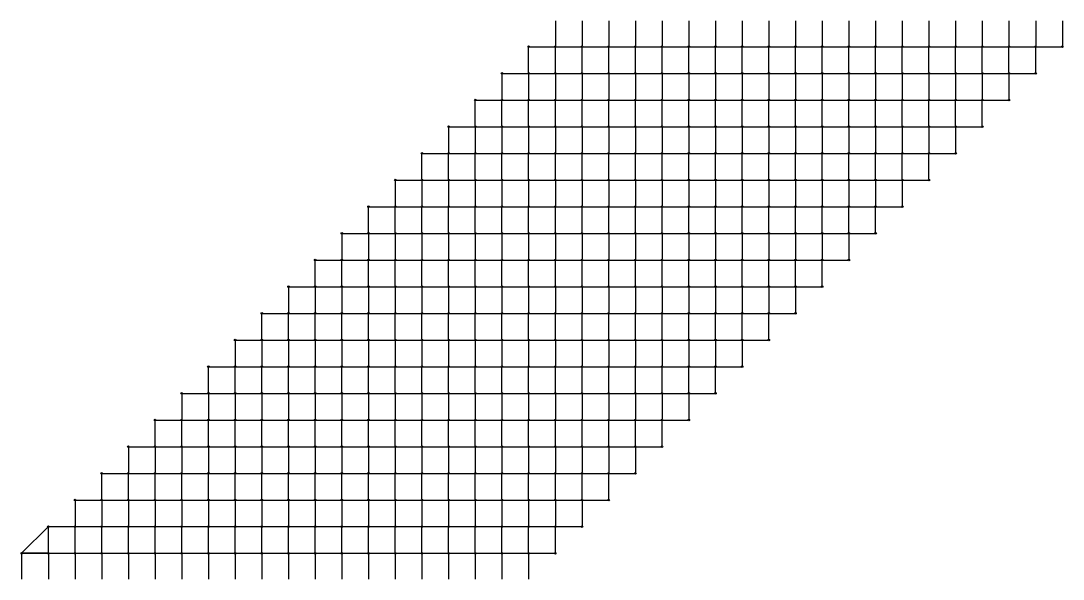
# Model space of a CAD drawing. Header units: millimetres. Extents: x 939 to 21029, y -693 to 9787.
# Drawn here: x 12634 to 14587, y -692 to 355 of the extents above; entities that cross this region are included whole.
import ezdxf

# ---------------------------------------------------------------- set-up
doc = ezdxf.new("R2010")
doc.units = ezdxf.units.MM
for name, color, linetype, lineweight in [('橘黄色', 30, 'Continuous', 30), ('浅蓝色', 141, 'Continuous', 30), ('灰色', 9, 'Continuous', 30), ('红色', 1, 'Continuous', 30), ('蓝色', 160, 'Continuous', 30), ('黑白', 7, 'Continuous', 30)]:
    doc.layers.add(name, color=color, linetype=linetype, lineweight=lineweight)

msp = doc.modelspace()

# ---------------------------------------------------------------- linework, layer by layer
at = {"layer": '橘黄色'}
for p, q in [((13635.2, 355), (13635.2, 308)), ((13685.2, 355), (13685.2, 308)), ((13735.2, 355), (13735.2, 308)), ((13785.2, 355), (13785.2, 308)), ((13835.2, 355), (13835.2, 308)), ((13885.2, 355), (13885.2, 308)), ((13935.2, 355), (13935.2, 308)), ((13985.2, 355), (13985.2, 308)), ((14035.2, 355), (14035.2, 308)), ((14085.2, 355), (14085.2, 308)), ((14135.2, 355), (14135.2, 308)), ((14185.2, 355), (14185.2, 308)), ((14235.2, 355), (14235.2, 308)), ((14285.2, 355), (14285.2, 308)), ((14335.2, 355), (14335.2, 308)), ((14385.2, 355), (14385.2, 308)), ((14435.2, 355), (14435.2, 308)), ((14485.2, 355), (14485.2, 308)), ((14535.2, 355), (14535.2, 308)), ((14585.2, 355), (14585.2, 308)), ((13535.2, 255), (13535.2, 208)), ((13585.2, 255), (13585.2, 208)), ((13635.2, 255), (13635.2, 208)), ((13685.2, 255), (13685.2, 208)), ((13735.2, 255), (13735.2, 208)), ((13785.2, 255), (13785.2, 208)), ((13835.2, 255), (13835.2, 208)), ((13885.2, 255), (13885.2, 208)), ((13935.2, 255), (13935.2, 208)), ((13985.2, 255), (13985.2, 208)), ((14035.2, 255), (14035.2, 208)), ((14085.2, 255), (14085.2, 208)), ((14135.2, 255), (14135.2, 208)), ((14185.2, 255), (14185.2, 208)), ((14235.2, 255), (14235.2, 208)), ((14285.2, 255), (14285.2, 208)), ((14335.2, 255), (14335.2, 208)), ((14385.2, 255), (14385.2, 208)), ((14435.2, 255), (14435.2, 208)), ((14485.2, 255), (14485.2, 208)), ((13435.2, 155), (13435.2, 108)), ((13485.2, 155), (13485.2, 108)), ((13535.2, 155), (13535.2, 108)), ((13585.2, 155), (13585.2, 108)), ((13635.2, 155), (13635.2, 108)), ((13685.2, 155), (13685.2, 108)), ((13735.2, 155), (13735.2, 108)), ((13785.2, 155), (13785.2, 108)), ((13835.2, 155), (13835.2, 108)), ((13885.2, 155), (13885.2, 108)), ((13935.2, 155), (13935.2, 108)), ((13985.2, 155), (13985.2, 108)), ((14035.2, 155), (14035.2, 108)), ((14085.2, 155), (14085.2, 108)), ((14135.2, 155), (14135.2, 108)), ((14185.2, 155), (14185.2, 108)), ((14235.2, 155), (14235.2, 108)), ((14285.2, 155), (14285.2, 108)), ((14335.2, 155), (14335.2, 108)), ((14385.2, 155), (14385.2, 108)), ((13335.2, 55), (13335.2, 8)), ((13385.2, 55), (13385.2, 8)), ((13435.2, 55), (13435.2, 8)), ((13485.2, 55), (13485.2, 8)), ((13535.2, 55), (13535.2, 8)), ((13585.2, 55), (13585.2, 8)), ((13635.2, 55), (13635.2, 8)), ((13685.2, 55), (13685.2, 8)), ((13735.2, 55), (13735.2, 8)), ((13785.2, 55), (13785.2, 8)), ((13835.2, 55), (13835.2, 8)), ((13885.2, 55), (13885.2, 8)), ((13935.2, 55), (13935.2, 8)), ((13985.2, 55), (13985.2, 8)), ((14035.2, 55), (14035.2, 8)), ((14085.2, 55), (14085.2, 8)), ((14135.2, 55), (14135.2, 8)), ((14185.2, 55), (14185.2, 8)), ((14235.2, 55), (14235.2, 8)), ((14285.2, 55), (14285.2, 8)), ((13235.2, -45), (13235.2, -92)), ((13285.2, -45), (13285.2, -92)), ((13335.2, -45), (13335.2, -92)), ((13385.2, -45), (13385.2, -92)), ((13435.2, -45), (13435.2, -92)), ((13485.2, -45), (13485.2, -92)), ((13535.2, -45), (13535.2, -92)), ((13585.2, -45), (13585.2, -92)), ((13635.2, -45), (13635.2, -92)), ((13685.2, -45), (13685.2, -92)), ((13735.2, -45), (13735.2, -92)), ((13785.2, -45), (13785.2, -92)), ((13835.2, -45), (13835.2, -92)), ((13885.2, -45), (13885.2, -92)), ((13935.2, -45), (13935.2, -92)), ((13985.2, -45), (13985.2, -92)), ((14035.2, -45), (14035.2, -92)), ((14085.2, -45), (14085.2, -92)), ((14135.2, -45), (14135.2, -92)), ((14185.2, -45), (14185.2, -92)), ((13135.2, -145), (13135.2, -192)), ((13185.2, -145), (13185.2, -192)), ((13235.2, -145), (13235.2, -192)), ((13285.2, -145), (13285.2, -192)), ((13335.2, -145), (13335.2, -192)), ((13385.2, -145), (13385.2, -192)), ((13435.2, -145), (13435.2, -192)), ((13485.2, -145), (13485.2, -192)), ((13535.2, -145), (13535.2, -192)), ((13585.2, -145), (13585.2, -192)), ((13635.2, -145), (13635.2, -192)), ((13685.2, -145), (13685.2, -192)), ((13735.2, -145), (13735.2, -192)), ((13785.2, -145), (13785.2, -192)), ((13835.2, -145), (13835.2, -192)), ((13885.2, -145), (13885.2, -192)), ((13935.2, -145), (13935.2, -192)), ((13985.2, -145), (13985.2, -192)), ((14035.2, -145), (14035.2, -192)), ((14085.2, -145), (14085.2, -192)), ((13035.2, -245), (13035.2, -292)), ((13085.2, -245), (13085.2, -292)), ((13135.2, -245), (13135.2, -292)), ((13185.2, -245), (13185.2, -292)), ((13235.2, -245), (13235.2, -292)), ((13285.2, -245), (13285.2, -292)), ((13335.2, -245), (13335.2, -292)), ((13385.2, -245), (13385.2, -292)), ((13435.2, -245), (13435.2, -292)), ((13485.2, -245), (13485.2, -292)), ((13535.2, -245), (13535.2, -292)), ((13585.2, -245), (13585.2, -292)), ((13635.2, -245), (13635.2, -292)), ((13685.2, -245), (13685.2, -292)), ((13735.2, -245), (13735.2, -292)), ((13785.2, -245), (13785.2, -292)), ((13835.2, -245), (13835.2, -292)), ((13885.2, -245), (13885.2, -292)), ((13935.2, -245), (13935.2, -292)), ((13985.2, -245), (13985.2, -292)), ((12935.2, -345), (12935.2, -392)), ((12985.2, -345), (12985.2, -392)), ((13035.2, -345), (13035.2, -392)), ((13085.2, -345), (13085.2, -392)), ((13135.2, -345), (13135.2, -392)), ((13185.2, -345), (13185.2, -392)), ((13235.2, -345), (13235.2, -392)), ((13285.2, -345), (13285.2, -392)), ((13335.2, -345), (13335.2, -392)), ((13385.2, -345), (13385.2, -392)), ((13435.2, -345), (13435.2, -392)), ((13485.2, -345), (13485.2, -392)), ((13535.2, -345), (13535.2, -392)), ((13585.2, -345), (13585.2, -392)), ((13635.2, -345), (13635.2, -392)), ((13685.2, -345), (13685.2, -392)), ((13735.2, -345), (13735.2, -392)), ((13785.2, -345), (13785.2, -392)), ((13835.2, -345), (13835.2, -392)), ((13885.2, -345), (13885.2, -392)), ((12835.2, -445), (12835.2, -492)), ((12885.2, -445), (12885.2, -492)), ((12935.2, -445), (12935.2, -492)), ((12985.2, -445), (12985.2, -492)), ((13035.2, -445), (13035.2, -492)), ((13085.2, -445), (13085.2, -492)), ((13135.2, -445), (13135.2, -492)), ((13185.2, -445), (13185.2, -492)), ((13235.2, -445), (13235.2, -492)), ((13285.2, -445), (13285.2, -492)), ((13335.2, -445), (13335.2, -492)), ((13385.2, -445), (13385.2, -492)), ((13435.2, -445), (13435.2, -492)), ((13485.2, -445), (13485.2, -492)), ((13535.2, -445), (13535.2, -492)), ((13585.2, -445), (13585.2, -492)), ((13635.2, -445), (13635.2, -492)), ((13685.2, -445), (13685.2, -492)), ((13735.2, -445), (13735.2, -492)), ((13785.2, -445), (13785.2, -492)), ((12735.2, -545), (12735.2, -592)), ((12785.2, -545), (12785.2, -592)), ((12835.2, -545), (12835.2, -592)), ((12885.2, -545), (12885.2, -592)), ((12935.2, -545), (12935.2, -592)), ((12985.2, -545), (12985.2, -592)), ((13035.2, -545), (13035.2, -592)), ((13085.2, -545), (13085.2, -592)), ((13135.2, -545), (13135.2, -592)), ((13185.2, -545), (13185.2, -592)), ((13235.2, -545), (13235.2, -592)), ((13285.2, -545), (13285.2, -592)), ((13335.2, -545), (13335.2, -592)), ((13385.2, -545), (13385.2, -592)), ((13435.2, -545), (13435.2, -592)), ((13485.2, -545), (13485.2, -592)), ((13535.2, -545), (13535.2, -592)), ((13585.2, -545), (13585.2, -592)), ((13635.2, -545), (13635.2, -592)), ((13685.2, -545), (13685.2, -592)), ((12635.2, -645), (12635.2, -692)), ((12685.2, -645), (12685.2, -692)), ((12735.2, -645), (12735.2, -692)), ((12785.2, -645), (12785.2, -692)), ((12835.2, -645), (12835.2, -692)), ((12885.2, -645), (12885.2, -692)), ((12935.2, -645), (12935.2, -692)), ((12985.2, -645), (12985.2, -692)), ((13035.2, -645), (13035.2, -692)), ((13085.2, -645), (13085.2, -692)), ((13135.2, -645), (13135.2, -692)), ((13185.2, -645), (13185.2, -692)), ((13235.2, -645), (13235.2, -692)), ((13285.2, -645), (13285.2, -692)), ((13335.2, -645), (13335.2, -692)), ((13385.2, -645), (13385.2, -692)), ((13435.2, -645), (13435.2, -692)), ((13485.2, -645), (13485.2, -692)), ((13535.2, -645), (13535.2, -692)), ((13585.2, -645), (13585.2, -692))]:
    msp.add_line(p, q, dxfattribs=at)
at = {"layer": '浅蓝色'}
for p, q in [((13585.2, 258), (13585.2, 305)), ((13635.2, 258), (13635.2, 305)), ((13685.2, 258), (13685.2, 305)), ((13735.2, 258), (13735.2, 305)), ((13785.2, 258), (13785.2, 305)), ((13835.2, 258), (13835.2, 305)), ((13885.2, 258), (13885.2, 305)), ((13935.2, 258), (13935.2, 305)), ((13985.2, 258), (13985.2, 305)), ((14035.2, 258), (14035.2, 305)), ((14085.2, 258), (14085.2, 305)), ((14135.2, 258), (14135.2, 305)), ((14185.2, 258), (14185.2, 305)), ((14235.2, 258), (14235.2, 305)), ((14285.2, 258), (14285.2, 305)), ((14335.2, 258), (14335.2, 305)), ((14385.2, 258), (14385.2, 305)), ((14435.2, 258), (14435.2, 305)), ((14485.2, 258), (14485.2, 305)), ((14535.2, 258), (14535.2, 305)), ((13485.2, 158), (13485.2, 205)), ((13535.2, 158), (13535.2, 205)), ((13585.2, 158), (13585.2, 205)), ((13635.2, 158), (13635.2, 205)), ((13685.2, 158), (13685.2, 205)), ((13735.2, 158), (13735.2, 205)), ((13785.2, 158), (13785.2, 205)), ((13835.2, 158), (13835.2, 205)), ((13885.2, 158), (13885.2, 205)), ((13935.2, 158), (13935.2, 205)), ((13985.2, 158), (13985.2, 205)), ((14035.2, 158), (14035.2, 205)), ((14085.2, 158), (14085.2, 205)), ((14135.2, 158), (14135.2, 205)), ((14185.2, 158), (14185.2, 205)), ((14235.2, 158), (14235.2, 205)), ((14285.2, 158), (14285.2, 205)), ((14335.2, 158), (14335.2, 205)), ((14385.2, 158), (14385.2, 205)), ((14435.2, 158), (14435.2, 205)), ((13385.2, 58), (13385.2, 105)), ((13435.2, 58), (13435.2, 105)), ((13485.2, 58), (13485.2, 105)), ((13535.2, 58), (13535.2, 105)), ((13585.2, 58), (13585.2, 105)), ((13635.2, 58), (13635.2, 105)), ((13685.2, 58), (13685.2, 105)), ((13735.2, 58), (13735.2, 105)), ((13785.2, 58), (13785.2, 105)), ((13835.2, 58), (13835.2, 105)), ((13885.2, 58), (13885.2, 105)), ((13935.2, 58), (13935.2, 105)), ((13985.2, 58), (13985.2, 105)), ((14035.2, 58), (14035.2, 105)), ((14085.2, 58), (14085.2, 105)), ((14135.2, 58), (14135.2, 105)), ((14185.2, 58), (14185.2, 105)), ((14235.2, 58), (14235.2, 105)), ((14285.2, 58), (14285.2, 105)), ((14335.2, 58), (14335.2, 105)), ((13285.2, -42), (13285.2, 5)), ((13335.2, -42), (13335.2, 5)), ((13385.2, -42), (13385.2, 5)), ((13435.2, -42), (13435.2, 5)), ((13485.2, -42), (13485.2, 5)), ((13535.2, -42), (13535.2, 5)), ((13585.2, -42), (13585.2, 5)), ((13635.2, -42), (13635.2, 5)), ((13685.2, -42), (13685.2, 5)), ((13735.2, -42), (13735.2, 5)), ((13785.2, -42), (13785.2, 5)), ((13835.2, -42), (13835.2, 5)), ((13885.2, -42), (13885.2, 5)), ((13935.2, -42), (13935.2, 5)), ((13985.2, -42), (13985.2, 5)), ((14035.2, -42), (14035.2, 5)), ((14085.2, -42), (14085.2, 5)), ((14135.2, -42), (14135.2, 5)), ((14185.2, -42), (14185.2, 5)), ((14235.2, -42), (14235.2, 5)), ((13185.2, -142), (13185.2, -95)), ((13235.2, -142), (13235.2, -95)), ((13285.2, -142), (13285.2, -95)), ((13335.2, -142), (13335.2, -95)), ((13385.2, -142), (13385.2, -95)), ((13435.2, -142), (13435.2, -95)), ((13485.2, -142), (13485.2, -95)), ((13535.2, -142), (13535.2, -95)), ((13585.2, -142), (13585.2, -95)), ((13635.2, -142), (13635.2, -95)), ((13685.2, -142), (13685.2, -95)), ((13735.2, -142), (13735.2, -95)), ((13785.2, -142), (13785.2, -95)), ((13835.2, -142), (13835.2, -95)), ((13885.2, -142), (13885.2, -95)), ((13935.2, -142), (13935.2, -95)), ((13985.2, -142), (13985.2, -95)), ((14035.2, -142), (14035.2, -95)), ((14085.2, -142), (14085.2, -95)), ((14135.2, -142), (14135.2, -95)), ((13085.2, -242), (13085.2, -195)), ((13135.2, -242), (13135.2, -195)), ((13185.2, -242), (13185.2, -195)), ((13235.2, -242), (13235.2, -195)), ((13285.2, -242), (13285.2, -195)), ((13335.2, -242), (13335.2, -195)), ((13385.2, -242), (13385.2, -195)), ((13435.2, -242), (13435.2, -195)), ((13485.2, -242), (13485.2, -195)), ((13535.2, -242), (13535.2, -195)), ((13585.2, -242), (13585.2, -195)), ((13635.2, -242), (13635.2, -195)), ((13685.2, -242), (13685.2, -195)), ((13735.2, -242), (13735.2, -195)), ((13785.2, -242), (13785.2, -195)), ((13835.2, -242), (13835.2, -195)), ((13885.2, -242), (13885.2, -195)), ((13935.2, -242), (13935.2, -195)), ((13985.2, -242), (13985.2, -195)), ((14035.2, -242), (14035.2, -195)), ((12985.2, -342), (12985.2, -295)), ((13035.2, -342), (13035.2, -295)), ((13085.2, -342), (13085.2, -295)), ((13135.2, -342), (13135.2, -295)), ((13185.2, -342), (13185.2, -295)), ((13235.2, -342), (13235.2, -295)), ((13285.2, -342), (13285.2, -295)), ((13335.2, -342), (13335.2, -295)), ((13385.2, -342), (13385.2, -295)), ((13435.2, -342), (13435.2, -295)), ((13485.2, -342), (13485.2, -295)), ((13535.2, -342), (13535.2, -295)), ((13585.2, -342), (13585.2, -295)), ((13635.2, -342), (13635.2, -295)), ((13685.2, -342), (13685.2, -295)), ((13735.2, -342), (13735.2, -295)), ((13785.2, -342), (13785.2, -295)), ((13835.2, -342), (13835.2, -295)), ((13885.2, -342), (13885.2, -295)), ((13935.2, -342), (13935.2, -295)), ((12885.2, -442), (12885.2, -395)), ((12935.2, -442), (12935.2, -395)), ((12985.2, -442), (12985.2, -395)), ((13035.2, -442), (13035.2, -395)), ((13085.2, -442), (13085.2, -395)), ((13135.2, -442), (13135.2, -395)), ((13185.2, -442), (13185.2, -395)), ((13235.2, -442), (13235.2, -395)), ((13285.2, -442), (13285.2, -395)), ((13335.2, -442), (13335.2, -395)), ((13385.2, -442), (13385.2, -395)), ((13435.2, -442), (13435.2, -395)), ((13485.2, -442), (13485.2, -395)), ((13535.2, -442), (13535.2, -395)), ((13585.2, -442), (13585.2, -395)), ((13635.2, -442), (13635.2, -395)), ((13685.2, -442), (13685.2, -395)), ((13735.2, -442), (13735.2, -395)), ((13785.2, -442), (13785.2, -395)), ((13835.2, -442), (13835.2, -395)), ((12785.2, -542), (12785.2, -495)), ((12835.2, -542), (12835.2, -495)), ((12885.2, -542), (12885.2, -495)), ((12935.2, -542), (12935.2, -495)), ((12985.2, -542), (12985.2, -495)), ((13035.2, -542), (13035.2, -495)), ((13085.2, -542), (13085.2, -495)), ((13135.2, -542), (13135.2, -495)), ((13185.2, -542), (13185.2, -495)), ((13235.2, -542), (13235.2, -495)), ((13285.2, -542), (13285.2, -495)), ((13335.2, -542), (13335.2, -495)), ((13385.2, -542), (13385.2, -495)), ((13435.2, -542), (13435.2, -495)), ((13485.2, -542), (13485.2, -495)), ((13535.2, -542), (13535.2, -495)), ((13585.2, -542), (13585.2, -495)), ((13635.2, -542), (13635.2, -495)), ((13685.2, -542), (13685.2, -495)), ((13735.2, -542), (13735.2, -495)), ((12685.2, -642), (12685.2, -595)), ((12735.2, -642), (12735.2, -595)), ((12785.2, -642), (12785.2, -595)), ((12835.2, -642), (12835.2, -595)), ((12885.2, -642), (12885.2, -595)), ((12935.2, -642), (12935.2, -595)), ((12985.2, -642), (12985.2, -595)), ((13035.2, -642), (13035.2, -595)), ((13085.2, -642), (13085.2, -595)), ((13135.2, -642), (13135.2, -595)), ((13185.2, -642), (13185.2, -595)), ((13235.2, -642), (13235.2, -595)), ((13285.2, -642), (13285.2, -595)), ((13335.2, -642), (13335.2, -595)), ((13385.2, -642), (13385.2, -595)), ((13435.2, -642), (13435.2, -595)), ((13485.2, -642), (13485.2, -595)), ((13535.2, -642), (13535.2, -595)), ((13585.2, -642), (13585.2, -595)), ((13635.2, -642), (13635.2, -595))]:
    msp.add_line(p, q, dxfattribs=at)
at = {"layer": '灰色'}
for p, q in [((13586.7, 306.5), (13633.7, 306.5)), ((13636.7, 306.5), (13683.7, 306.5)), ((13686.7, 306.5), (13733.7, 306.5)), ((13736.7, 306.5), (13783.7, 306.5)), ((13786.7, 306.5), (13833.7, 306.5)), ((13836.7, 306.5), (13883.7, 306.5)), ((13886.7, 306.5), (13933.7, 306.5)), ((13936.7, 306.5), (13983.7, 306.5)), ((13986.7, 306.5), (14033.7, 306.5)), ((14036.7, 306.5), (14083.7, 306.5)), ((14086.7, 306.5), (14133.7, 306.5)), ((14136.7, 306.5), (14183.7, 306.5)), ((14186.7, 306.5), (14233.7, 306.5)), ((14236.7, 306.5), (14283.7, 306.5)), ((14286.7, 306.5), (14333.7, 306.5)), ((14336.7, 306.5), (14383.7, 306.5)), ((14386.7, 306.5), (14433.7, 306.5)), ((14436.7, 306.5), (14483.7, 306.5)), ((14486.7, 306.5), (14533.7, 306.5)), ((14536.7, 306.5), (14583.7, 306.5)), ((13536.7, 256.5), (13583.7, 256.5)), ((13586.7, 256.5), (13633.7, 256.5)), ((13636.7, 256.5), (13683.7, 256.5)), ((13686.7, 256.5), (13733.7, 256.5)), ((13736.7, 256.5), (13783.7, 256.5)), ((13786.7, 256.5), (13833.7, 256.5)), ((13836.7, 256.5), (13883.7, 256.5)), ((13886.7, 256.5), (13933.7, 256.5)), ((13936.7, 256.5), (13983.7, 256.5)), ((13986.7, 256.5), (14033.7, 256.5)), ((14036.7, 256.5), (14083.7, 256.5)), ((14086.7, 256.5), (14133.7, 256.5)), ((14136.7, 256.5), (14183.7, 256.5)), ((14186.7, 256.5), (14233.7, 256.5)), ((14236.7, 256.5), (14283.7, 256.5)), ((14286.7, 256.5), (14333.7, 256.5)), ((14336.7, 256.5), (14383.7, 256.5)), ((14386.7, 256.5), (14433.7, 256.5)), ((14436.7, 256.5), (14483.7, 256.5)), ((14486.7, 256.5), (14533.7, 256.5)), ((13486.7, 206.5), (13533.7, 206.5)), ((13536.7, 206.5), (13583.7, 206.5)), ((13586.7, 206.5), (13633.7, 206.5)), ((13636.7, 206.5), (13683.7, 206.5)), ((13686.7, 206.5), (13733.7, 206.5)), ((13736.7, 206.5), (13783.7, 206.5)), ((13786.7, 206.5), (13833.7, 206.5)), ((13836.7, 206.5), (13883.7, 206.5)), ((13886.7, 206.5), (13933.7, 206.5)), ((13936.7, 206.5), (13983.7, 206.5)), ((13986.7, 206.5), (14033.7, 206.5)), ((14036.7, 206.5), (14083.7, 206.5)), ((14086.7, 206.5), (14133.7, 206.5)), ((14136.7, 206.5), (14183.7, 206.5)), ((14186.7, 206.5), (14233.7, 206.5)), ((14236.7, 206.5), (14283.7, 206.5)), ((14286.7, 206.5), (14333.7, 206.5)), ((14336.7, 206.5), (14383.7, 206.5)), ((14386.7, 206.5), (14433.7, 206.5)), ((14436.7, 206.5), (14483.7, 206.5)), ((13436.7, 156.5), (13483.7, 156.5)), ((13486.7, 156.5), (13533.7, 156.5)), ((13536.7, 156.5), (13583.7, 156.5)), ((13586.7, 156.5), (13633.7, 156.5)), ((13636.7, 156.5), (13683.7, 156.5)), ((13686.7, 156.5), (13733.7, 156.5)), ((13736.7, 156.5), (13783.7, 156.5)), ((13786.7, 156.5), (13833.7, 156.5)), ((13836.7, 156.5), (13883.7, 156.5)), ((13886.7, 156.5), (13933.7, 156.5)), ((13936.7, 156.5), (13983.7, 156.5)), ((13986.7, 156.5), (14033.7, 156.5)), ((14036.7, 156.5), (14083.7, 156.5)), ((14086.7, 156.5), (14133.7, 156.5)), ((14136.7, 156.5), (14183.7, 156.5)), ((14186.7, 156.5), (14233.7, 156.5)), ((14236.7, 156.5), (14283.7, 156.5)), ((14286.7, 156.5), (14333.7, 156.5)), ((14336.7, 156.5), (14383.7, 156.5)), ((14386.7, 156.5), (14433.7, 156.5)), ((13386.7, 106.5), (13433.7, 106.5)), ((13436.7, 106.5), (13483.7, 106.5)), ((13486.7, 106.5), (13533.7, 106.5)), ((13536.7, 106.5), (13583.7, 106.5)), ((13586.7, 106.5), (13633.7, 106.5)), ((13636.7, 106.5), (13683.7, 106.5)), ((13686.7, 106.5), (13733.7, 106.5)), ((13736.7, 106.5), (13783.7, 106.5)), ((13786.7, 106.5), (13833.7, 106.5)), ((13836.7, 106.5), (13883.7, 106.5)), ((13886.7, 106.5), (13933.7, 106.5)), ((13936.7, 106.5), (13983.7, 106.5)), ((13986.7, 106.5), (14033.7, 106.5)), ((14036.7, 106.5), (14083.7, 106.5)), ((14086.7, 106.5), (14133.7, 106.5)), ((14136.7, 106.5), (14183.7, 106.5)), ((14186.7, 106.5), (14233.7, 106.5)), ((14236.7, 106.5), (14283.7, 106.5)), ((14286.7, 106.5), (14333.7, 106.5)), ((14336.7, 106.5), (14383.7, 106.5)), ((13336.7, 56.5), (13383.7, 56.5)), ((13386.7, 56.5), (13433.7, 56.5)), ((13436.7, 56.5), (13483.7, 56.5)), ((13486.7, 56.5), (13533.7, 56.5)), ((13536.7, 56.5), (13583.7, 56.5)), ((13586.7, 56.5), (13633.7, 56.5)), ((13636.7, 56.5), (13683.7, 56.5)), ((13686.7, 56.5), (13733.7, 56.5)), ((13736.7, 56.5), (13783.7, 56.5)), ((13786.7, 56.5), (13833.7, 56.5)), ((13836.7, 56.5), (13883.7, 56.5)), ((13886.7, 56.5), (13933.7, 56.5)), ((13936.7, 56.5), (13983.7, 56.5)), ((13986.7, 56.5), (14033.7, 56.5)), ((14036.7, 56.5), (14083.7, 56.5)), ((14086.7, 56.5), (14133.7, 56.5)), ((14136.7, 56.5), (14183.7, 56.5)), ((14186.7, 56.5), (14233.7, 56.5)), ((14236.7, 56.5), (14283.7, 56.5)), ((14286.7, 56.5), (14333.7, 56.5)), ((13286.7, 6.5), (13333.7, 6.5)), ((13336.7, 6.5), (13383.7, 6.5)), ((13386.7, 6.5), (13433.7, 6.5)), ((13436.7, 6.5), (13483.7, 6.5)), ((13486.7, 6.5), (13533.7, 6.5)), ((13536.7, 6.5), (13583.7, 6.5)), ((13586.7, 6.5), (13633.7, 6.5)), ((13636.7, 6.5), (13683.7, 6.5)), ((13686.7, 6.5), (13733.7, 6.5)), ((13736.7, 6.5), (13783.7, 6.5)), ((13786.7, 6.5), (13833.7, 6.5)), ((13836.7, 6.5), (13883.7, 6.5)), ((13886.7, 6.5), (13933.7, 6.5)), ((13936.7, 6.5), (13983.7, 6.5)), ((13986.7, 6.5), (14033.7, 6.5)), ((14036.7, 6.5), (14083.7, 6.5)), ((14086.7, 6.5), (14133.7, 6.5)), ((14136.7, 6.5), (14183.7, 6.5)), ((14186.7, 6.5), (14233.7, 6.5)), ((14236.7, 6.5), (14283.7, 6.5)), ((13236.7, -43.5), (13283.7, -43.5)), ((13286.7, -43.5), (13333.7, -43.5)), ((13336.7, -43.5), (13383.7, -43.5)), ((13386.7, -43.5), (13433.7, -43.5)), ((13436.7, -43.5), (13483.7, -43.5)), ((13486.7, -43.5), (13533.7, -43.5)), ((13536.7, -43.5), (13583.7, -43.5)), ((13586.7, -43.5), (13633.7, -43.5)), ((13636.7, -43.5), (13683.7, -43.5)), ((13686.7, -43.5), (13733.7, -43.5)), ((13736.7, -43.5), (13783.7, -43.5)), ((13786.7, -43.5), (13833.7, -43.5)), ((13836.7, -43.5), (13883.7, -43.5)), ((13886.7, -43.5), (13933.7, -43.5)), ((13936.7, -43.5), (13983.7, -43.5)), ((13986.7, -43.5), (14033.7, -43.5)), ((14036.7, -43.5), (14083.7, -43.5)), ((14086.7, -43.5), (14133.7, -43.5)), ((14136.7, -43.5), (14183.7, -43.5)), ((14186.7, -43.5), (14233.7, -43.5)), ((13186.7, -93.5), (13233.7, -93.5)), ((13236.7, -93.5), (13283.7, -93.5)), ((13286.7, -93.5), (13333.7, -93.5)), ((13336.7, -93.5), (13383.7, -93.5)), ((13386.7, -93.5), (13433.7, -93.5)), ((13436.7, -93.5), (13483.7, -93.5)), ((13486.7, -93.5), (13533.7, -93.5)), ((13536.7, -93.5), (13583.7, -93.5)), ((13586.7, -93.5), (13633.7, -93.5)), ((13636.7, -93.5), (13683.7, -93.5)), ((13686.7, -93.5), (13733.7, -93.5)), ((13736.7, -93.5), (13783.7, -93.5)), ((13786.7, -93.5), (13833.7, -93.5)), ((13836.7, -93.5), (13883.7, -93.5)), ((13886.7, -93.5), (13933.7, -93.5)), ((13936.7, -93.5), (13983.7, -93.5)), ((13986.7, -93.5), (14033.7, -93.5)), ((14036.7, -93.5), (14083.7, -93.5)), ((14086.7, -93.5), (14133.7, -93.5)), ((14136.7, -93.5), (14183.7, -93.5)), ((13136.7, -143.5), (13183.7, -143.5)), ((13186.7, -143.5), (13233.7, -143.5)), ((13236.7, -143.5), (13283.7, -143.5)), ((13286.7, -143.5), (13333.7, -143.5)), ((13336.7, -143.5), (13383.7, -143.5)), ((13386.7, -143.5), (13433.7, -143.5)), ((13436.7, -143.5), (13483.7, -143.5)), ((13486.7, -143.5), (13533.7, -143.5)), ((13536.7, -143.5), (13583.7, -143.5)), ((13586.7, -143.5), (13633.7, -143.5)), ((13636.7, -143.5), (13683.7, -143.5)), ((13686.7, -143.5), (13733.7, -143.5)), ((13736.7, -143.5), (13783.7, -143.5)), ((13786.7, -143.5), (13833.7, -143.5)), ((13836.7, -143.5), (13883.7, -143.5)), ((13886.7, -143.5), (13933.7, -143.5)), ((13936.7, -143.5), (13983.7, -143.5)), ((13986.7, -143.5), (14033.7, -143.5)), ((14036.7, -143.5), (14083.7, -143.5)), ((14086.7, -143.5), (14133.7, -143.5)), ((13086.7, -193.5), (13133.7, -193.5)), ((13136.7, -193.5), (13183.7, -193.5)), ((13186.7, -193.5), (13233.7, -193.5)), ((13236.7, -193.5), (13283.7, -193.5)), ((13286.7, -193.5), (13333.7, -193.5)), ((13336.7, -193.5), (13383.7, -193.5)), ((13386.7, -193.5), (13433.7, -193.5)), ((13436.7, -193.5), (13483.7, -193.5)), ((13486.7, -193.5), (13533.7, -193.5)), ((13536.7, -193.5), (13583.7, -193.5)), ((13586.7, -193.5), (13633.7, -193.5)), ((13636.7, -193.5), (13683.7, -193.5)), ((13686.7, -193.5), (13733.7, -193.5)), ((13736.7, -193.5), (13783.7, -193.5)), ((13786.7, -193.5), (13833.7, -193.5)), ((13836.7, -193.5), (13883.7, -193.5)), ((13886.7, -193.5), (13933.7, -193.5)), ((13936.7, -193.5), (13983.7, -193.5)), ((13986.7, -193.5), (14033.7, -193.5)), ((14036.7, -193.5), (14083.7, -193.5)), ((13036.7, -243.5), (13083.7, -243.5)), ((13086.7, -243.5), (13133.7, -243.5)), ((13136.7, -243.5), (13183.7, -243.5)), ((13186.7, -243.5), (13233.7, -243.5)), ((13236.7, -243.5), (13283.7, -243.5)), ((13286.7, -243.5), (13333.7, -243.5)), ((13336.7, -243.5), (13383.7, -243.5)), ((13386.7, -243.5), (13433.7, -243.5)), ((13436.7, -243.5), (13483.7, -243.5)), ((13486.7, -243.5), (13533.7, -243.5)), ((13536.7, -243.5), (13583.7, -243.5)), ((13586.7, -243.5), (13633.7, -243.5)), ((13636.7, -243.5), (13683.7, -243.5)), ((13686.7, -243.5), (13733.7, -243.5)), ((13736.7, -243.5), (13783.7, -243.5)), ((13786.7, -243.5), (13833.7, -243.5)), ((13836.7, -243.5), (13883.7, -243.5)), ((13886.7, -243.5), (13933.7, -243.5)), ((13936.7, -243.5), (13983.7, -243.5)), ((13986.7, -243.5), (14033.7, -243.5)), ((12986.7, -293.5), (13033.7, -293.5)), ((13036.7, -293.5), (13083.7, -293.5)), ((13086.7, -293.5), (13133.7, -293.5)), ((13136.7, -293.5), (13183.7, -293.5)), ((13186.7, -293.5), (13233.7, -293.5)), ((13236.7, -293.5), (13283.7, -293.5)), ((13286.7, -293.5), (13333.7, -293.5)), ((13336.7, -293.5), (13383.7, -293.5)), ((13386.7, -293.5), (13433.7, -293.5)), ((13436.7, -293.5), (13483.7, -293.5)), ((13486.7, -293.5), (13533.7, -293.5)), ((13536.7, -293.5), (13583.7, -293.5)), ((13586.7, -293.5), (13633.7, -293.5)), ((13636.7, -293.5), (13683.7, -293.5)), ((13686.7, -293.5), (13733.7, -293.5)), ((13736.7, -293.5), (13783.7, -293.5)), ((13786.7, -293.5), (13833.7, -293.5)), ((13836.7, -293.5), (13883.7, -293.5)), ((13886.7, -293.5), (13933.7, -293.5)), ((13936.7, -293.5), (13983.7, -293.5)), ((12936.7, -343.5), (12983.7, -343.5)), ((12986.7, -343.5), (13033.7, -343.5)), ((13036.7, -343.5), (13083.7, -343.5)), ((13086.7, -343.5), (13133.7, -343.5)), ((13136.7, -343.5), (13183.7, -343.5)), ((13186.7, -343.5), (13233.7, -343.5)), ((13236.7, -343.5), (13283.7, -343.5)), ((13286.7, -343.5), (13333.7, -343.5)), ((13336.7, -343.5), (13383.7, -343.5)), ((13386.7, -343.5), (13433.7, -343.5)), ((13436.7, -343.5), (13483.7, -343.5)), ((13486.7, -343.5), (13533.7, -343.5)), ((13536.7, -343.5), (13583.7, -343.5)), ((13586.7, -343.5), (13633.7, -343.5)), ((13636.7, -343.5), (13683.7, -343.5)), ((13686.7, -343.5), (13733.7, -343.5)), ((13736.7, -343.5), (13783.7, -343.5)), ((13786.7, -343.5), (13833.7, -343.5)), ((13836.7, -343.5), (13883.7, -343.5)), ((13886.7, -343.5), (13933.7, -343.5)), ((12886.7, -393.5), (12933.7, -393.5)), ((12936.7, -393.5), (12983.7, -393.5)), ((12986.7, -393.5), (13033.7, -393.5)), ((13036.7, -393.5), (13083.7, -393.5)), ((13086.7, -393.5), (13133.7, -393.5)), ((13136.7, -393.5), (13183.7, -393.5)), ((13186.7, -393.5), (13233.7, -393.5)), ((13236.7, -393.5), (13283.7, -393.5)), ((13286.7, -393.5), (13333.7, -393.5)), ((13336.7, -393.5), (13383.7, -393.5)), ((13386.7, -393.5), (13433.7, -393.5)), ((13436.7, -393.5), (13483.7, -393.5)), ((13486.7, -393.5), (13533.7, -393.5)), ((13536.7, -393.5), (13583.7, -393.5)), ((13586.7, -393.5), (13633.7, -393.5)), ((13636.7, -393.5), (13683.7, -393.5)), ((13686.7, -393.5), (13733.7, -393.5)), ((13736.7, -393.5), (13783.7, -393.5)), ((13786.7, -393.5), (13833.7, -393.5)), ((13836.7, -393.5), (13883.7, -393.5)), ((12836.7, -443.5), (12883.7, -443.5)), ((12886.7, -443.5), (12933.7, -443.5)), ((12936.7, -443.5), (12983.7, -443.5)), ((12986.7, -443.5), (13033.7, -443.5)), ((13036.7, -443.5), (13083.7, -443.5)), ((13086.7, -443.5), (13133.7, -443.5)), ((13136.7, -443.5), (13183.7, -443.5)), ((13186.7, -443.5), (13233.7, -443.5)), ((13236.7, -443.5), (13283.7, -443.5)), ((13286.7, -443.5), (13333.7, -443.5)), ((13336.7, -443.5), (13383.7, -443.5)), ((13386.7, -443.5), (13433.7, -443.5)), ((13436.7, -443.5), (13483.7, -443.5)), ((13486.7, -443.5), (13533.7, -443.5)), ((13536.7, -443.5), (13583.7, -443.5)), ((13586.7, -443.5), (13633.7, -443.5)), ((13636.7, -443.5), (13683.7, -443.5)), ((13686.7, -443.5), (13733.7, -443.5)), ((13736.7, -443.5), (13783.7, -443.5)), ((13786.7, -443.5), (13833.7, -443.5)), ((12786.7, -493.5), (12833.7, -493.5)), ((12836.7, -493.5), (12883.7, -493.5)), ((12886.7, -493.5), (12933.7, -493.5)), ((12936.7, -493.5), (12983.7, -493.5)), ((12986.7, -493.5), (13033.7, -493.5)), ((13036.7, -493.5), (13083.7, -493.5)), ((13086.7, -493.5), (13133.7, -493.5)), ((13136.7, -493.5), (13183.7, -493.5)), ((13186.7, -493.5), (13233.7, -493.5)), ((13236.7, -493.5), (13283.7, -493.5)), ((13286.7, -493.5), (13333.7, -493.5)), ((13336.7, -493.5), (13383.7, -493.5)), ((13386.7, -493.5), (13433.7, -493.5)), ((13436.7, -493.5), (13483.7, -493.5)), ((13486.7, -493.5), (13533.7, -493.5)), ((13536.7, -493.5), (13583.7, -493.5)), ((13586.7, -493.5), (13633.7, -493.5)), ((13636.7, -493.5), (13683.7, -493.5)), ((13686.7, -493.5), (13733.7, -493.5)), ((13736.7, -493.5), (13783.7, -493.5)), ((12736.7, -543.5), (12783.7, -543.5)), ((12786.7, -543.5), (12833.7, -543.5)), ((12836.7, -543.5), (12883.7, -543.5)), ((12886.7, -543.5), (12933.7, -543.5)), ((12936.7, -543.5), (12983.7, -543.5)), ((12986.7, -543.5), (13033.7, -543.5)), ((13036.7, -543.5), (13083.7, -543.5)), ((13086.7, -543.5), (13133.7, -543.5)), ((13136.7, -543.5), (13183.7, -543.5)), ((13186.7, -543.5), (13233.7, -543.5)), ((13236.7, -543.5), (13283.7, -543.5)), ((13286.7, -543.5), (13333.7, -543.5)), ((13336.7, -543.5), (13383.7, -543.5)), ((13386.7, -543.5), (13433.7, -543.5)), ((13436.7, -543.5), (13483.7, -543.5)), ((13486.7, -543.5), (13533.7, -543.5)), ((13536.7, -543.5), (13583.7, -543.5)), ((13586.7, -543.5), (13633.7, -543.5)), ((13636.7, -543.5), (13683.7, -543.5)), ((13686.7, -543.5), (13733.7, -543.5)), ((12686.7, -593.5), (12733.7, -593.5)), ((12736.7, -593.5), (12783.7, -593.5)), ((12786.7, -593.5), (12833.7, -593.5)), ((12836.7, -593.5), (12883.7, -593.5)), ((12886.7, -593.5), (12933.7, -593.5)), ((12936.7, -593.5), (12983.7, -593.5)), ((12986.7, -593.5), (13033.7, -593.5)), ((13036.7, -593.5), (13083.7, -593.5)), ((13086.7, -593.5), (13133.7, -593.5)), ((13136.7, -593.5), (13183.7, -593.5)), ((13186.7, -593.5), (13233.7, -593.5)), ((13236.7, -593.5), (13283.7, -593.5)), ((13286.7, -593.5), (13333.7, -593.5)), ((13336.7, -593.5), (13383.7, -593.5)), ((13386.7, -593.5), (13433.7, -593.5)), ((13436.7, -593.5), (13483.7, -593.5)), ((13486.7, -593.5), (13533.7, -593.5)), ((13536.7, -593.5), (13583.7, -593.5)), ((13586.7, -593.5), (13633.7, -593.5)), ((13636.7, -593.5), (13683.7, -593.5)), ((12636.7, -643.5), (12683.7, -643.5)), ((12686.7, -643.5), (12733.7, -643.5)), ((12736.7, -643.5), (12783.7, -643.5)), ((12786.7, -643.5), (12833.7, -643.5)), ((12836.7, -643.5), (12883.7, -643.5)), ((12886.7, -643.5), (12933.7, -643.5)), ((12936.7, -643.5), (12983.7, -643.5)), ((12986.7, -643.5), (13033.7, -643.5)), ((13036.7, -643.5), (13083.7, -643.5)), ((13086.7, -643.5), (13133.7, -643.5)), ((13136.7, -643.5), (13183.7, -643.5)), ((13186.7, -643.5), (13233.7, -643.5)), ((13236.7, -643.5), (13283.7, -643.5)), ((13286.7, -643.5), (13333.7, -643.5)), ((13336.7, -643.5), (13383.7, -643.5)), ((13386.7, -643.5), (13433.7, -643.5)), ((13436.7, -643.5), (13483.7, -643.5)), ((13486.7, -643.5), (13533.7, -643.5)), ((13536.7, -643.5), (13583.7, -643.5)), ((13586.7, -643.5), (13633.7, -643.5))]:
    msp.add_line(p, q, dxfattribs=at)
at = {"layer": '红色'}
for p, q in [((12635.2, -643.5), (12685.2, -593.5)), ((12685.2, -643.5), (12635.2, -643.5))]:
    msp.add_line(p, q, dxfattribs=at)
at = {"layer": '蓝色'}
for centre in [(13585.2, 306.5), (13635.2, 306.5), (13685.2, 306.5), (13735.2, 306.5), (13785.2, 306.5), (13835.2, 306.5), (13885.2, 306.5), (13935.2, 306.5), (13985.2, 306.5), (14035.2, 306.5), (14085.2, 306.5), (14135.2, 306.5), (14185.2, 306.5), (14235.2, 306.5), (14285.2, 306.5), (14335.2, 306.5), (14385.2, 306.5), (14435.2, 306.5), (14485.2, 306.5), (14535.2, 306.5), (14585.2, 306.5), (13485.2, 206.5), (13535.2, 206.5), (13585.2, 206.5), (13635.2, 206.5), (13685.2, 206.5), (13735.2, 206.5), (13785.2, 206.5), (13835.2, 206.5), (13885.2, 206.5), (13935.2, 206.5), (13985.2, 206.5), (14035.2, 206.5), (14085.2, 206.5), (14135.2, 206.5), (14185.2, 206.5), (14235.2, 206.5), (14285.2, 206.5), (14335.2, 206.5), (14385.2, 206.5), (14435.2, 206.5), (14485.2, 206.5), (13385.2, 106.5), (13435.2, 106.5), (13485.2, 106.5), (13535.2, 106.5), (13585.2, 106.5), (13635.2, 106.5), (13685.2, 106.5), (13735.2, 106.5), (13785.2, 106.5), (13835.2, 106.5), (13885.2, 106.5), (13935.2, 106.5), (13985.2, 106.5), (14035.2, 106.5), (14085.2, 106.5), (14135.2, 106.5), (14185.2, 106.5), (14235.2, 106.5), (14285.2, 106.5), (14335.2, 106.5), (14385.2, 106.5), (13285.2, 6.5), (13335.2, 6.5), (13385.2, 6.5), (13435.2, 6.5), (13485.2, 6.5), (13535.2, 6.5), (13585.2, 6.5), (13635.2, 6.5), (13685.2, 6.5), (13735.2, 6.5), (13785.2, 6.5), (13835.2, 6.5), (13885.2, 6.5), (13935.2, 6.5), (13985.2, 6.5), (14035.2, 6.5), (14085.2, 6.5), (14135.2, 6.5), (14185.2, 6.5), (14235.2, 6.5), (14285.2, 6.5), (13185.2, -93.5), (13235.2, -93.5), (13285.2, -93.5), (13335.2, -93.5), (13385.2, -93.5), (13435.2, -93.5), (13485.2, -93.5), (13535.2, -93.5), (13585.2, -93.5), (13635.2, -93.5), (13685.2, -93.5), (13735.2, -93.5), (13785.2, -93.5), (13835.2, -93.5), (13885.2, -93.5), (13935.2, -93.5), (13985.2, -93.5), (14035.2, -93.5), (14085.2, -93.5), (14135.2, -93.5), (14185.2, -93.5), (13085.2, -193.5), (13135.2, -193.5), (13185.2, -193.5), (13235.2, -193.5), (13285.2, -193.5), (13335.2, -193.5), (13385.2, -193.5), (13435.2, -193.5), (13485.2, -193.5), (13535.2, -193.5), (13585.2, -193.5), (13635.2, -193.5), (13685.2, -193.5), (13735.2, -193.5), (13785.2, -193.5), (13835.2, -193.5), (13885.2, -193.5), (13935.2, -193.5), (13985.2, -193.5), (14035.2, -193.5), (14085.2, -193.5), (12985.2, -293.5), (13035.2, -293.5), (13085.2, -293.5), (13135.2, -293.5), (13185.2, -293.5), (13235.2, -293.5), (13285.2, -293.5), (13335.2, -293.5), (13385.2, -293.5), (13435.2, -293.5), (13485.2, -293.5), (13535.2, -293.5), (13585.2, -293.5), (13635.2, -293.5), (13685.2, -293.5), (13735.2, -293.5), (13785.2, -293.5), (13835.2, -293.5), (13885.2, -293.5), (13935.2, -293.5), (13985.2, -293.5), (12885.2, -393.5), (12935.2, -393.5), (12985.2, -393.5), (13035.2, -393.5), (13085.2, -393.5), (13135.2, -393.5), (13185.2, -393.5), (13235.2, -393.5), (13285.2, -393.5), (13335.2, -393.5), (13385.2, -393.5), (13435.2, -393.5), (13485.2, -393.5), (13535.2, -393.5), (13585.2, -393.5), (13635.2, -393.5), (13685.2, -393.5), (13735.2, -393.5), (13785.2, -393.5), (13835.2, -393.5), (13885.2, -393.5), (12785.2, -493.5), (12835.2, -493.5), (12885.2, -493.5), (12935.2, -493.5), (12985.2, -493.5), (13035.2, -493.5), (13085.2, -493.5), (13135.2, -493.5), (13185.2, -493.5), (13235.2, -493.5), (13285.2, -493.5), (13335.2, -493.5), (13385.2, -493.5), (13435.2, -493.5), (13485.2, -493.5), (13535.2, -493.5), (13585.2, -493.5), (13635.2, -493.5), (13685.2, -493.5), (13735.2, -493.5), (13785.2, -493.5), (12685.2, -593.5), (12735.2, -593.5), (12785.2, -593.5), (12835.2, -593.5), (12885.2, -593.5), (12935.2, -593.5), (12985.2, -593.5), (13035.2, -593.5), (13085.2, -593.5), (13135.2, -593.5), (13185.2, -593.5), (13235.2, -593.5), (13285.2, -593.5), (13335.2, -593.5), (13385.2, -593.5), (13435.2, -593.5), (13485.2, -593.5), (13535.2, -593.5), (13585.2, -593.5), (13635.2, -593.5), (13685.2, -593.5)]:
    msp.add_circle(centre, 1.5, dxfattribs=at)
at = {"layer": '黑白'}
for centre in [(13535.2, 256.5), (13585.2, 256.5), (13635.2, 256.5), (13685.2, 256.5), (13735.2, 256.5), (13785.2, 256.5), (13835.2, 256.5), (13885.2, 256.5), (13935.2, 256.5), (13985.2, 256.5), (14035.2, 256.5), (14085.2, 256.5), (14135.2, 256.5), (14185.2, 256.5), (14235.2, 256.5), (14285.2, 256.5), (14335.2, 256.5), (14385.2, 256.5), (14435.2, 256.5), (14485.2, 256.5), (14535.2, 256.5), (13435.2, 156.5), (13485.2, 156.5), (13535.2, 156.5), (13585.2, 156.5), (13635.2, 156.5), (13685.2, 156.5), (13735.2, 156.5), (13785.2, 156.5), (13835.2, 156.5), (13885.2, 156.5), (13935.2, 156.5), (13985.2, 156.5), (14035.2, 156.5), (14085.2, 156.5), (14135.2, 156.5), (14185.2, 156.5), (14235.2, 156.5), (14285.2, 156.5), (14335.2, 156.5), (14385.2, 156.5), (14435.2, 156.5), (13335.2, 56.5), (13385.2, 56.5), (13435.2, 56.5), (13485.2, 56.5), (13535.2, 56.5), (13585.2, 56.5), (13635.2, 56.5), (13685.2, 56.5), (13735.2, 56.5), (13785.2, 56.5), (13835.2, 56.5), (13885.2, 56.5), (13935.2, 56.5), (13985.2, 56.5), (14035.2, 56.5), (14085.2, 56.5), (14135.2, 56.5), (14185.2, 56.5), (14235.2, 56.5), (14285.2, 56.5), (14335.2, 56.5), (13235.2, -43.5), (13285.2, -43.5), (13335.2, -43.5), (13385.2, -43.5), (13435.2, -43.5), (13485.2, -43.5), (13535.2, -43.5), (13585.2, -43.5), (13635.2, -43.5), (13685.2, -43.5), (13735.2, -43.5), (13785.2, -43.5), (13835.2, -43.5), (13885.2, -43.5), (13935.2, -43.5), (13985.2, -43.5), (14035.2, -43.5), (14085.2, -43.5), (14135.2, -43.5), (14185.2, -43.5), (14235.2, -43.5), (13135.2, -143.5), (13185.2, -143.5), (13235.2, -143.5), (13285.2, -143.5), (13335.2, -143.5), (13385.2, -143.5), (13435.2, -143.5), (13485.2, -143.5), (13535.2, -143.5), (13585.2, -143.5), (13635.2, -143.5), (13685.2, -143.5), (13735.2, -143.5), (13785.2, -143.5), (13835.2, -143.5), (13885.2, -143.5), (13935.2, -143.5), (13985.2, -143.5), (14035.2, -143.5), (14085.2, -143.5), (14135.2, -143.5), (13035.2, -243.5), (13085.2, -243.5), (13135.2, -243.5), (13185.2, -243.5), (13235.2, -243.5), (13285.2, -243.5), (13335.2, -243.5), (13385.2, -243.5), (13435.2, -243.5), (13485.2, -243.5), (13535.2, -243.5), (13585.2, -243.5), (13635.2, -243.5), (13685.2, -243.5), (13735.2, -243.5), (13785.2, -243.5), (13835.2, -243.5), (13885.2, -243.5), (13935.2, -243.5), (13985.2, -243.5), (14035.2, -243.5), (12935.2, -343.5), (12985.2, -343.5), (13035.2, -343.5), (13085.2, -343.5), (13135.2, -343.5), (13185.2, -343.5), (13235.2, -343.5), (13285.2, -343.5), (13335.2, -343.5), (13385.2, -343.5), (13435.2, -343.5), (13485.2, -343.5), (13535.2, -343.5), (13585.2, -343.5), (13635.2, -343.5), (13685.2, -343.5), (13735.2, -343.5), (13785.2, -343.5), (13835.2, -343.5), (13885.2, -343.5), (13935.2, -343.5), (12835.2, -443.5), (12885.2, -443.5), (12935.2, -443.5), (12985.2, -443.5), (13035.2, -443.5), (13085.2, -443.5), (13135.2, -443.5), (13185.2, -443.5), (13235.2, -443.5), (13285.2, -443.5), (13335.2, -443.5), (13385.2, -443.5), (13435.2, -443.5), (13485.2, -443.5), (13535.2, -443.5), (13585.2, -443.5), (13635.2, -443.5), (13685.2, -443.5), (13735.2, -443.5), (13785.2, -443.5), (13835.2, -443.5), (12735.2, -543.5), (12785.2, -543.5), (12835.2, -543.5), (12885.2, -543.5), (12935.2, -543.5), (12985.2, -543.5), (13035.2, -543.5), (13085.2, -543.5), (13135.2, -543.5), (13185.2, -543.5), (13235.2, -543.5), (13285.2, -543.5), (13335.2, -543.5), (13385.2, -543.5), (13435.2, -543.5), (13485.2, -543.5), (13535.2, -543.5), (13585.2, -543.5), (13635.2, -543.5), (13685.2, -543.5), (13735.2, -543.5), (12635.2, -643.5), (12685.2, -643.5), (12735.2, -643.5), (12785.2, -643.5), (12835.2, -643.5), (12885.2, -643.5), (12935.2, -643.5), (12985.2, -643.5), (13035.2, -643.5), (13085.2, -643.5), (13135.2, -643.5), (13185.2, -643.5), (13235.2, -643.5), (13285.2, -643.5), (13335.2, -643.5), (13385.2, -643.5), (13435.2, -643.5), (13485.2, -643.5), (13535.2, -643.5), (13585.2, -643.5), (13635.2, -643.5)]:
    msp.add_circle(centre, 1.5, dxfattribs=at)

doc.saveas('drawing.dxf')
